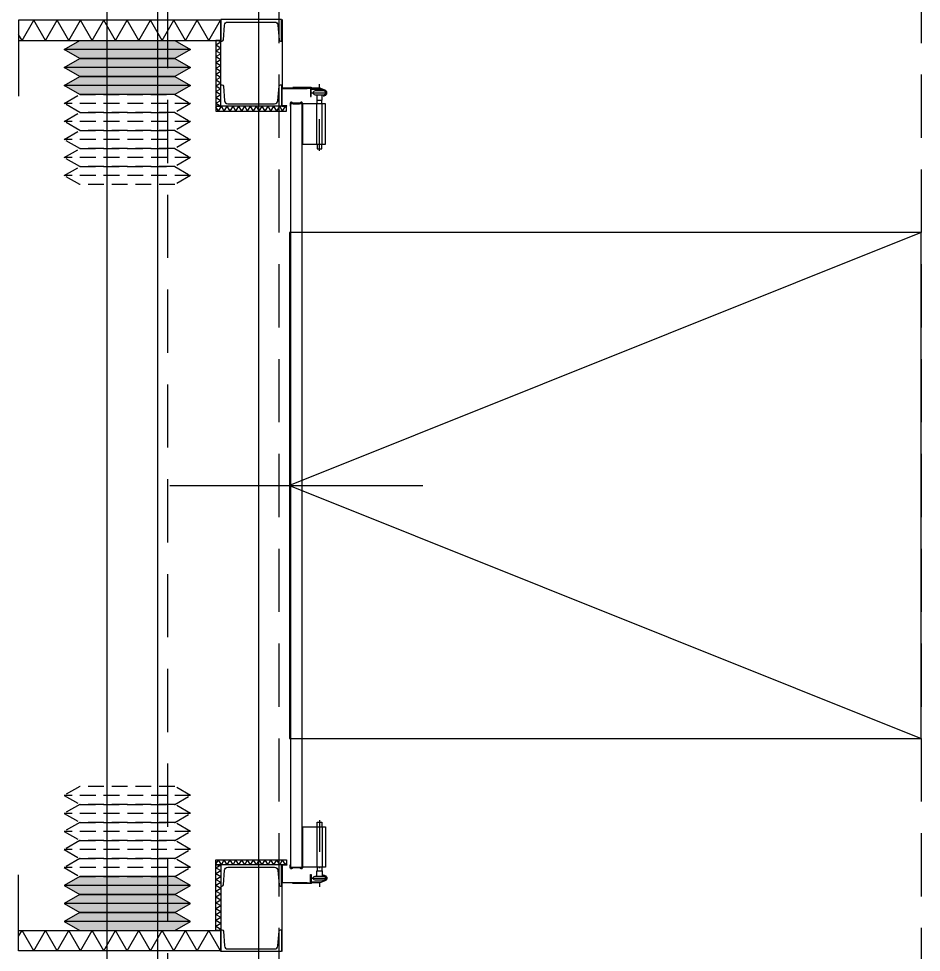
# Model space of a CAD drawing. Header units: millimetres. Extents: x -10134 to 185601, y -10232 to 93662.
# Drawn here: x 29234 to 32805, y 63664 to 67357 of the extents above; entities that cross this region are included whole.
import ezdxf

# ---------------------------------------------------------------- set-up
doc = ezdxf.new("R2010")
doc.units = ezdxf.units.MM
doc.header["$LTSCALE"] = 100
for name, pattern in [('B0301', [2.5, 1.25, -0.625, 0, -0.625]), ('B0402', [1.875, 1.25, -0.625]), ('B0403', [3.75, 2.5, -1.25])]:
    doc.linetypes.add(name, pattern=pattern)
for name, color, linetype in [('A--L21', 8, 'Continuous'), ('A--L28', 8, 'Continuous'), ('A--L31', 8, 'Continuous'), ('A--L32', 8, 'Continuous'), ('AL$7A---_STRAMIEN', 1, 'Continuous'), ('ARCEER_ISO', 8, 'Continuous')]:
    doc.layers.add(name, color=color, linetype=linetype)

msp = doc.modelspace()

# ---------------------------------------------------------------- hatches: boundary and pattern name
at = {"layer": 'ARCEER_ISO'}
h = msp.add_hatch(dxfattribs=at)
h.set_pattern_fill('ISOLA', color=256, scale=80, style=0)
h.set_pattern_definition([(60, (29062.486, 67270.62), (-69.282, 40), []), (120, (29062.486, 67270.62), (-69.282, -40), [])])
h.paths.add_polyline_path([(29234, 67350.6), (29234, 67270.6), (30034, 67270.6), (30034, 67350.6)])
h = msp.add_hatch(color=256, dxfattribs=at)
h.paths.add_polyline_path([(29852.3, 67270.6), (29914, 67235), (29852.3, 67199.4), (29475.7, 67199.4), (29414, 67235), (29475.7, 67270.6)])
h.paths.add_polyline_path([(29852.3, 67199.4), (29914, 67163.7), (29852.3, 67128.1), (29475.7, 67128.1), (29414, 67163.7), (29475.7, 67199.4)])
h.paths.add_polyline_path([(29852.3, 67128.1), (29914, 67092.5), (29852.3, 67056.9), (29475.7, 67056.9), (29414, 67092.5), (29475.7, 67128.1)])
h = msp.add_hatch(dxfattribs=at)
h.set_pattern_fill('ISOLA', color=256, scale=20, angle=90, style=0)
h.set_pattern_definition([(150, (30034.009, 67010.62), (-10, -17.3205), []), (210, (30034.009, 67010.62), (10, -17.3205), [])])
h.paths.add_polyline_path([(30034, 67010.6), (30034, 67270.6), (30014, 67270.6), (30014, 67010.6)])
h = msp.add_hatch(dxfattribs=at)
h.set_pattern_fill('ISOLA', color=256, scale=20, style=0)
h.set_pattern_definition([(60, (29955.009, 66990.62), (-17.3205, 10), []), (120, (29955.009, 66990.62), (-17.3205, -10), [])])
h.paths.add_polyline_path([(30014, 66990.6), (30294, 66990.6), (30294, 67010.6), (30014, 67010.6)])
h = msp.add_hatch(dxfattribs=at)
h.set_pattern_fill('ISOLA', color=256, scale=20, style=0)
h.set_pattern_definition([(300, (29955.009, 64030.62), (-17.3205, -10), []), (240, (29955.009, 64030.62), (-17.3205, 10), [])])
h.paths.add_polyline_path([(30014, 64030.6), (30294, 64030.6), (30294, 64010.6), (30014, 64010.6)])
h = msp.add_hatch(dxfattribs=at)
h.set_pattern_fill('ISOLA', color=256, scale=20, angle=90, style=0)
h.set_pattern_definition([(210, (30034.009, 64010.62), (-10, 17.3205), []), (150, (30034.009, 64010.62), (10, 17.3205), [])])
h.paths.add_polyline_path([(30034, 64010.6), (30034, 63750.6), (30014, 63750.6), (30014, 64010.6)])
h = msp.add_hatch(color=256, dxfattribs=at)
h.paths.add_polyline_path([(29852.3, 63750.6), (29914, 63786.2), (29852.3, 63821.9), (29475.7, 63821.9), (29414, 63786.2), (29475.7, 63750.6)])
h.paths.add_polyline_path([(29852.3, 63821.9), (29914, 63857.5), (29852.3, 63893.1), (29475.7, 63893.1), (29414, 63857.5), (29475.7, 63821.9)])
h.paths.add_polyline_path([(29852.3, 63893.1), (29914, 63928.7), (29852.3, 63964.4), (29475.7, 63964.4), (29414, 63928.7), (29475.7, 63893.1)])
h = msp.add_hatch(dxfattribs=at)
h.set_pattern_fill('ISOLA', color=256, scale=80, style=0)
h.set_pattern_definition([(300, (29062.486, 63750.62), (-69.282, -40), []), (240, (29062.486, 63750.62), (-69.282, 40), [])])
h.paths.add_polyline_path([(29234, 63670.6), (29234, 63750.6), (30034, 63750.6), (30034, 63670.6)])

# ---------------------------------------------------------------- linework, layer by layer
at = {"layer": 'A--L21', "linetype": 'B0403'}
for p, q in [((29824, 17660.6), (29824, 88370.6)), ((30264, 45510.6), (30264, 87810.6))]:
    msp.add_line(p, q, dxfattribs=at)
at = {"layer": 'A--L21'}
for p, q in [((29784, 27810.6), (29784, 78210.6)), ((29584, 28010.6), (29584, 78010.6)), ((30276, 67353.1), (30276, 67082.6)), ((32805, 66510.6), (30305, 65510.6)), ((29832.5, 65510.6), (30832.5, 65510.6)), ((30305, 65510.6), (32805, 64510.6)), ((30276, 63668.1), (30276, 63938.6))]:
    msp.add_line(p, q, dxfattribs=at)
for points in [[(29234, 67270.6), (30034, 67270.6), (30034, 67350.6), (29234, 67350.6), (29234, 67050.6)], [(29994, 67270.6), (30014, 67270.6), (30014, 66990.6), (30294, 66990.6), (30294, 67010.6)], [(29994, 63750.6), (30014, 63750.6), (30014, 64030.6), (30294, 64030.6), (30294, 64010.6)], [(29234, 63750.6), (30034, 63750.6), (30034, 63670.6), (29234, 63670.6), (29234, 63970.6)]]:
    msp.add_lwpolyline(points, dxfattribs=at)
for points in [[(29234, 67350.6), (29234, 67270.6), (30034, 67270.6), (30034, 67350.6)], [(30034, 67010.6), (30034, 67270.6), (30014, 67270.6), (30014, 67010.6)], [(30014, 66990.6), (30294, 66990.6), (30294, 67010.6), (30014, 67010.6)], [(30305, 64510.6), (32805, 64510.6), (32805, 66510.6), (30305, 66510.6)], [(30014, 64030.6), (30294, 64030.6), (30294, 64010.6), (30014, 64010.6)], [(30034, 64010.6), (30034, 63750.6), (30014, 63750.6), (30014, 64010.6)], [(29234, 63670.6), (29234, 63750.6), (30034, 63750.6), (30034, 63670.6)]]:
    msp.add_lwpolyline(points, close=True, dxfattribs=at)
at = {"layer": 'A--L28'}
for points in [[(30034, 67353.1), (30034, 67268.1), (30038, 67268.1, 0.390742), (30044, 67273.6), (30048.6, 67331.5, -0.390742), (30061.6, 67343.4), (30246.4, 67343.4, -0.390742), (30259.4, 67331.5), (30264, 67273.6, 0.390742), (30270, 67268.1), (30274, 67268.1), (30274, 67353.1)], [(30034, 67010.6), (30034, 67095.6), (30038, 67095.6, -0.390742), (30044, 67090.1), (30048.6, 67032.3, 0.390742), (30061.6, 67020.3), (30246.4, 67020.3, 0.390742), (30259.4, 67032.3), (30264, 67090.1, -0.390742), (30270, 67095.6), (30274, 67095.6), (30274, 67010.6)], [(30034, 64010.6), (30034, 63925.6), (30038, 63925.6, 0.390742), (30044, 63931.1), (30048.6, 63989, -0.390742), (30061.6, 64000.9), (30246.4, 64000.9, -0.390742), (30259.4, 63989), (30264, 63931.1, 0.390742), (30270, 63925.6), (30274, 63925.6), (30274, 64010.6)], [(30034, 63668.1), (30034, 63753.1), (30038, 63753.1, -0.390742), (30044, 63747.6), (30048.6, 63689.8, 0.390742), (30061.6, 63677.8), (30246.4, 63677.8, 0.390742), (30259.4, 63689.8), (30264, 63747.6, -0.390742), (30270, 63753.1), (30274, 63753.1), (30274, 63668.1)]]:
    msp.add_lwpolyline(points, format="xyb", close=True, dxfattribs=at)
at = {"layer": 'A--L31'}
for p, q in [((29914, 67235), (29414, 67235)), ((29914, 67163.7), (29414, 67163.7)), ((29914, 67092.5), (29414, 67092.5)), ((30413, 66860.6), (30413, 67020.6)), ((30415, 67020.6), (30415, 67035.1)), ((30433, 67020.6), (30433, 67035.1)), ((30413, 64160.6), (30413, 64000.6)), ((30415, 64000.6), (30415, 63986.1)), ((30433, 64000.6), (30433, 63986.1)), ((29914, 63928.7), (29414, 63928.7)), ((29914, 63857.5), (29414, 63857.5)), ((29914, 63786.2), (29414, 63786.2))]:
    msp.add_line(p, q, dxfattribs=at)
at = {"layer": 'A--L31', "linetype": 'B0301'}
for p, q in [((30424, 66834.5), (30424, 67098.1)), ((30393.5, 67063.6), (30454.5, 67063.6)), ((30424, 64186.8), (30424, 63923.2)), ((30393.5, 63957.6), (30454.5, 63957.6))]:
    msp.add_line(p, q, dxfattribs=at)
at = {"layer": 'A--L31'}
for points in [[(29852.3, 67270.6), (29914, 67235), (29852.3, 67199.4), (29475.7, 67199.4), (29414, 67235), (29475.7, 67270.6)], [(29852.3, 67199.4), (29914, 67163.7), (29852.3, 67128.1), (29475.7, 67128.1), (29414, 67163.7), (29475.7, 67199.4)], [(29852.3, 67128.1), (29914, 67092.5), (29852.3, 67056.9), (29475.7, 67056.9), (29414, 67092.5), (29475.7, 67128.1)], [(30355, 64000.6), (30355, 67020.6), (30310, 67020.6), (30310, 64000.6)], [(30357, 66860.6), (30448, 66860.6), (30448, 67020.6), (30357, 67020.6)], [(30357, 64160.6), (30448, 64160.6), (30448, 64000.6), (30357, 64000.6)], [(29852.3, 63893.1), (29914, 63928.7), (29852.3, 63964.4), (29475.7, 63964.4), (29414, 63928.7), (29475.7, 63893.1)], [(29852.3, 63821.9), (29914, 63857.5), (29852.3, 63893.1), (29475.7, 63893.1), (29414, 63857.5), (29475.7, 63821.9)], [(29852.3, 63750.6), (29914, 63786.2), (29852.3, 63821.9), (29475.7, 63821.9), (29414, 63786.2), (29475.7, 63750.6)]]:
    msp.add_lwpolyline(points, close=True, dxfattribs=at)
for points in [[(30375, 67080.6), (30375, 67082.6), (30277, 67082.6, 0.414214), (30274, 67079.6), (30274, 67013.6, 0.414214), (30277, 67010.6), (30295, 67010.6), (30295, 67012.6), (30277, 67012.6, -0.414214), (30276, 67013.6), (30276, 67079.6, -0.414214), (30277, 67080.6)], [(30391, 67077.6, -0.414214), (30392, 67078.6), (30428.3, 67078.6, -0.090341), (30429, 67078.5), (30444.9, 67072.5, -0.691806), (30444.9, 67054.7), (30439.5, 67052.7), (30440.2, 67050.9), (30445.6, 67052.9, 0.691806), (30445.6, 67074.4), (30429.7, 67080.4, 0.090341), (30428.3, 67080.6), (30392, 67080.6, 0.414214), (30389, 67077.6), (30389, 67049.6), (30391, 67049.6)], [(30441.5, 67071.1), (30406.5, 67071.1, 1), (30406.5, 67056.1), (30441.5, 67056.1, 1)], [(30310, 67010.6), (30310, 67022, -0.668179), (30315.1, 67024.2), (30317.5, 67021.8, 0.198912), (30320.3, 67020.6), (30344.7, 67020.6, 0.198912), (30347.5, 67021.8), (30349.9, 67024.2, -0.668179), (30355, 67022), (30355, 66860.6), (30357, 66860.6), (30357, 67022, 0.668179), (30348.5, 67025.6), (30346.1, 67023.2, -0.198912), (30344.7, 67022.6), (30320.3, 67022.6, -0.198912), (30318.9, 67023.2), (30316.5, 67025.6, 0.668179), (30308, 67022), (30308, 67010.6)], [(30310, 64010.6), (30310, 63999.2, 0.668179), (30315.1, 63997.1), (30317.5, 63999.4, -0.198912), (30320.3, 64000.6), (30344.7, 64000.6, -0.198912), (30347.5, 63999.4), (30349.9, 63997.1, 0.668179), (30355, 63999.2), (30355, 64160.6), (30357, 64160.6), (30357, 63999.2, -0.668179), (30348.5, 63995.7), (30346.1, 63998, 0.198912), (30344.7, 63998.6), (30320.3, 63998.6, 0.198912), (30318.9, 63998), (30316.5, 63995.7, -0.668179), (30308, 63999.2), (30308, 64010.6)], [(30375, 63940.6), (30375, 63938.6), (30277, 63938.6, -0.414214), (30274, 63941.6), (30274, 64007.6, -0.414214), (30277, 64010.6), (30295, 64010.6), (30295, 64008.6), (30277, 64008.6, 0.414214), (30276, 64007.6), (30276, 63941.6, 0.414214), (30277, 63940.6)], [(30391, 63943.6, 0.414214), (30392, 63942.6), (30428.3, 63942.6, 0.090341), (30429, 63942.7), (30444.9, 63948.7, 0.691806), (30444.9, 63966.5), (30439.5, 63968.5), (30440.2, 63970.4), (30445.6, 63968.4, -0.691806), (30445.6, 63946.9), (30429.7, 63940.9, -0.090341), (30428.3, 63940.6), (30392, 63940.6, -0.414214), (30389, 63943.6), (30389, 63971.6), (30391, 63971.6)], [(30441.5, 63950.1), (30406.5, 63950.1, -1), (30406.5, 63965.1), (30441.5, 63965.1, -1)]]:
    msp.add_lwpolyline(points, format="xyb", close=True, dxfattribs=at)
for points in [[(30393.9, 67080.6), (30426.8, 67080.6), (30426.8, 67082.6), (30393.9, 67082.6, -0.198912), (30393.2, 67082.9), (30392.4, 67083.7, 0.198912), (30390.3, 67084.6), (30319, 67084.6), (30319, 67082.6), (30390.3, 67082.6, -0.198912), (30391, 67082.3), (30391.8, 67081.5)], [(30393.9, 63940.6), (30426.8, 63940.6), (30426.8, 63938.6), (30393.9, 63938.6, 0.198912), (30393.2, 63938.3), (30392.4, 63937.5, -0.198912), (30390.3, 63936.6), (30319, 63936.6), (30319, 63938.6), (30390.3, 63938.6, 0.198912), (30391, 63938.9), (30391.8, 63939.7)]]:
    msp.add_lwpolyline(points, format="xyb", dxfattribs=at)
for points in [[(30413, 67056.1), (30413, 67035.1), (30435, 67035.1), (30435, 67056.1)], [(30435, 66860.6), (30435, 67020.6)], [(30415, 66860.6), (30415, 66841.6), (30433, 66841.6), (30433, 66860.6)], [(30415, 64160.6), (30415, 64179.6), (30433, 64179.6), (30433, 64160.6)], [(30435, 64160.6), (30435, 64000.6)], [(30413, 63965.1), (30413, 63986.1), (30435, 63986.1), (30435, 63965.1)]]:
    msp.add_lwpolyline(points, dxfattribs=at)
for centre, radius, start, end in [((30389.9, 67080.6), 2, 45, 90), ((30393.9, 67083.6), 3, 225, 270), ((30389.9, 63940.6), 2, 270, 315), ((30393.9, 63937.6), 3, 90, 135)]:
    msp.add_arc(centre, radius, start, end, dxfattribs=at)
at = {"layer": 'A--L32', "linetype": 'B0403'}
msp.add_lwpolyline([(29984, 78010.6), (32805, 78010.6), (32805, 28045.3), (29984, 28045.3)], dxfattribs=at)
at = {"layer": 'AL$7A---_STRAMIEN'}
msp.add_line((30184, 1020.6), (30184, 92366.9), dxfattribs=at)
at = {"layer": 'ARCEER_ISO', "linetype": 'B0402', "ltscale": 0.5}
for p, q in [((29914, 67021.2), (29414, 67021.2)), ((29914, 66950), (29414, 66950)), ((29914, 66878.7), (29414, 66878.7)), ((29914, 66807.5), (29414, 66807.5)), ((29914, 66736.2), (29414, 66736.2)), ((29914, 64285), (29414, 64285)), ((29914, 64213.7), (29414, 64213.7)), ((29914, 64142.5), (29414, 64142.5)), ((29914, 64071.2), (29414, 64071.2)), ((29914, 64000), (29414, 64000))]:
    msp.add_line(p, q, dxfattribs=at)
for points in [[(29852.3, 67056.9), (29914, 67021.2), (29852.3, 66985.6), (29475.7, 66985.6), (29414, 67021.2), (29475.7, 67056.9)], [(29852.3, 66985.6), (29914, 66950), (29852.3, 66914.4), (29475.7, 66914.4), (29414, 66950), (29475.7, 66985.6)], [(29852.3, 66914.4), (29914, 66878.7), (29852.3, 66843.1), (29475.7, 66843.1), (29414, 66878.7), (29475.7, 66914.4)], [(29852.3, 66843.1), (29914, 66807.5), (29852.3, 66771.9), (29475.7, 66771.9), (29414, 66807.5), (29475.7, 66843.1)], [(29852.3, 66771.9), (29914, 66736.2), (29852.3, 66700.6), (29475.7, 66700.6), (29414, 66736.2), (29475.7, 66771.9)], [(29852.3, 64249.4), (29914, 64285), (29852.3, 64320.6), (29475.7, 64320.6), (29414, 64285), (29475.7, 64249.4)], [(29852.3, 64178.1), (29914, 64213.7), (29852.3, 64249.4), (29475.7, 64249.4), (29414, 64213.7), (29475.7, 64178.1)], [(29852.3, 64106.9), (29914, 64142.5), (29852.3, 64178.1), (29475.7, 64178.1), (29414, 64142.5), (29475.7, 64106.9)], [(29852.3, 64035.6), (29914, 64071.2), (29852.3, 64106.9), (29475.7, 64106.9), (29414, 64071.2), (29475.7, 64035.6)], [(29852.3, 63964.4), (29914, 64000), (29852.3, 64035.6), (29475.7, 64035.6), (29414, 64000), (29475.7, 63964.4)]]:
    msp.add_lwpolyline(points, close=True, dxfattribs=at)

doc.saveas('drawing.dxf')
